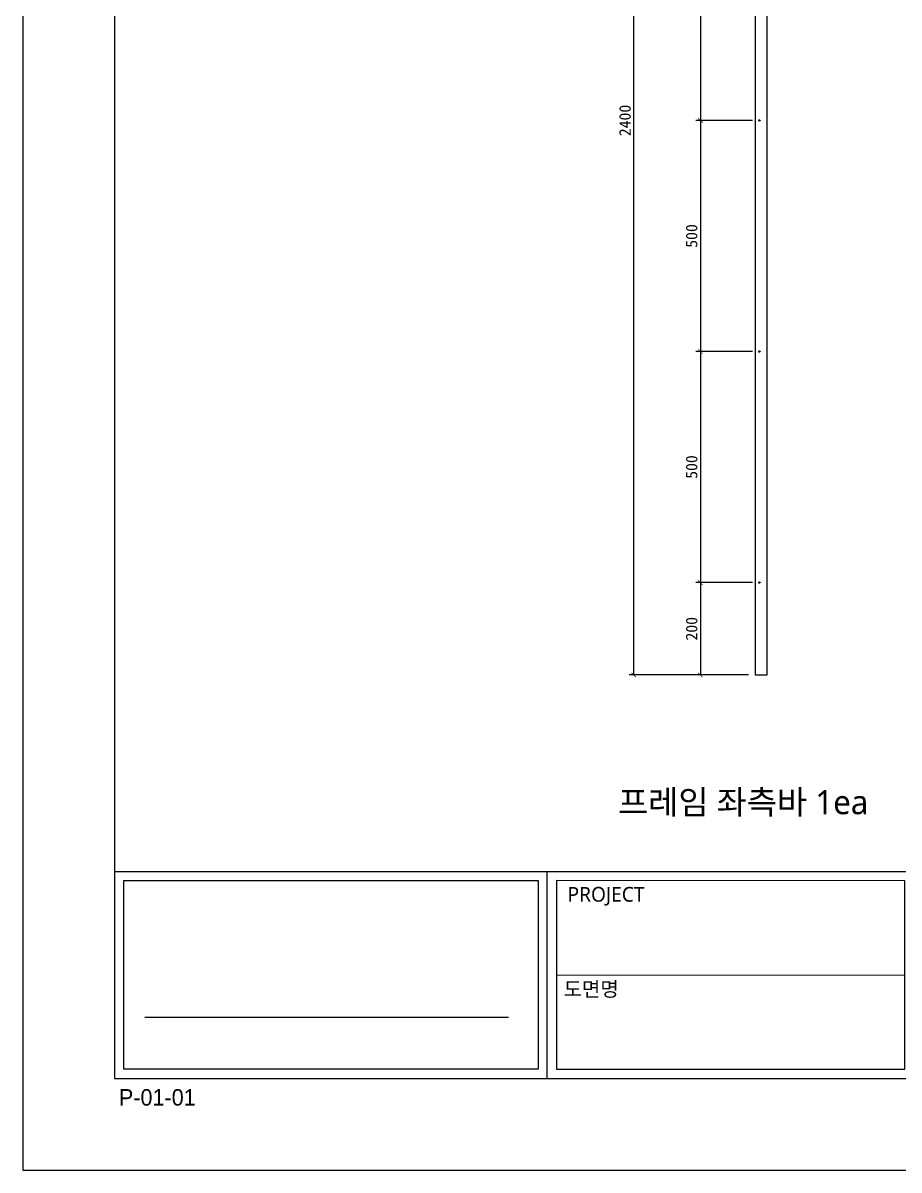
# Model space of a CAD drawing. Header units: millimetres. Extents: x -44117 to 256353, y -2095463 to 65325.
# Drawn here: x -32096 to -30200, y 40970 to 43453 of the extents above; entities that cross this region are included whole.
import ezdxf

# ---------------------------------------------------------------- set-up
doc = ezdxf.new("R2010")
doc.units = ezdxf.units.MM
doc.header["$LTSCALE"] = 10
doc.styles.add('고딕', font='')
doc.styles.get('고딕').set_extended_font_data('HYgtrE')
doc.dimstyles.new('ISO-25', dxfattribs={"dimtxt": 2.5, "dimasz": 2.5, "dimexe": 1, "dimexo": 1, "dimtad": 1, "dimtxsty": 'Standard', "dimblk": 'ARCHTICK', "dimcen": 2.5, "dimadec": 0, "dimazin": 0, "dimtfac": 1, "dimtmove": 0, "dimatfit": 3, "dimfxl": 0, "dimarcsym": 0})

# ---------------------------------------------------------------- blocks, each defined once
blk = doc.blocks.new('a4 1scale')
at = {"color": 8}
for p, q in [((-15144.83, -4477.05), (-14867.83, -4477.05)), ((-15097.66, -4499.61), (-15097.66, -4477.05)), ((-15096.66, -4488.33), (-15058.67, -4488.34)), ((-15141.53, -4492.95), (-15101.88, -4492.95))]:
    blk.add_line(p, q, dxfattribs=at)
for points in [[(-15154.83, -4509.61), (-14857.83, -4509.61), (-14857.83, -4299.61), (-15154.83, -4299.61)], [(-15144.83, -4499.61), (-14867.83, -4499.61), (-14867.83, -4309.61), (-15144.83, -4309.61)]]:
    blk.add_lwpolyline(points, close=True)
for points in [[(-15143.82, -4478.05), (-15098.66, -4478.05), (-15098.66, -4498.61), (-15143.83, -4498.61)], [(-15058.67, -4478.06), (-15096.66, -4478.05), (-15096.66, -4498.61), (-15058.66, -4498.62)]]:
    blk.add_lwpolyline(points, close=True, dxfattribs=at)
at = {"color": 8, "attachment_point": 1, "style": '고딕'}
for s, insert, char_height, width in [('{\\fMalgun Gothic|b0|i0|c129|p50;PROJECT}', (-15095.45, -4478.74), 1.6004, 37.4801), ('{\\fMalgun Gothic|b0|i0|c129|p50;도면명}', (-15095.89, -4489.07), 1.6004, 37.4801), ('{\\C8;P-01-01}', (-15144.37, -4500.78), 1.8004, 27.0059)]:
    blk.add_mtext(s, dxfattribs=dict(at, insert=insert, char_height=char_height, width=width))
blk = doc.blocks.new('_ArchTick')
at = {"color": 0, "linetype": 'ByBlock', "const_width": 0.15}
blk.add_lwpolyline([(-0.5, -0.5), (0.5, 0.5)], dxfattribs=at)
blk = doc.blocks.new('*D1372')
at = {"color": 0, "lineweight": -2}
for p, q in [((-30517.3, 43741.7), (-30640.2, 43741.7)), ((-30630.2, 43741.7), (-30630.2, 43241.7)), ((-30517.3, 43241.7), (-30640.2, 43241.7))]:
    blk.add_line(p, q, dxfattribs=at)
at = {"layer": 'Defpoints', "color": 0}
for p in [(-30502.3, 43741.7), (-30630.2, 43241.7), (-30502.3, 43241.7)]:
    blk.add_point(p, dxfattribs=at)
at = {"color": 0, "lineweight": -2, "xscale": 10, "yscale": 10, "zscale": 10}
for p, rotation in [((-30630.2, 43741.7), 90), ((-30630.2, 43241.7), 270)]:
    blk.add_blockref('_ArchTick', p, dxfattribs=dict(at, rotation=rotation))
at = {"color": 0, "insert": (-30649, 43491.7), "char_height": 25, "attachment_point": 5, "rotation": 90}
blk.add_mtext('500', dxfattribs=at)
blk = doc.blocks.new('*D1373')
at = {"color": 0, "lineweight": -2}
for p, q in [((-30517.3, 43241.7), (-30640.2, 43241.7)), ((-30630.2, 43241.7), (-30630.2, 42741.7)), ((-30517.3, 42741.7), (-30640.2, 42741.7))]:
    blk.add_line(p, q, dxfattribs=at)
at = {"layer": 'Defpoints', "color": 0}
for p in [(-30502.3, 43241.7), (-30630.2, 42741.7), (-30502.3, 42741.7)]:
    blk.add_point(p, dxfattribs=at)
at = {"color": 0, "lineweight": -2, "xscale": 10, "yscale": 10, "zscale": 10}
for p, rotation in [((-30630.2, 43241.7), 90), ((-30630.2, 42741.7), 270)]:
    blk.add_blockref('_ArchTick', p, dxfattribs=dict(at, rotation=rotation))
at = {"color": 0, "insert": (-30649, 42991.7), "char_height": 25, "attachment_point": 5, "rotation": 90}
blk.add_mtext('500', dxfattribs=at)
blk = doc.blocks.new('*D1374')
at = {"color": 0, "lineweight": -2}
for p, q in [((-30517.3, 42741.7), (-30640.2, 42741.7)), ((-30630.2, 42741.7), (-30630.2, 42241.7)), ((-30517.3, 42241.7), (-30640.2, 42241.7))]:
    blk.add_line(p, q, dxfattribs=at)
at = {"layer": 'Defpoints', "color": 0}
for p in [(-30502.3, 42741.7), (-30630.2, 42241.7), (-30502.3, 42241.7)]:
    blk.add_point(p, dxfattribs=at)
at = {"color": 0, "lineweight": -2, "xscale": 10, "yscale": 10, "zscale": 10}
for p, rotation in [((-30630.2, 42741.7), 90), ((-30630.2, 42241.7), 270)]:
    blk.add_blockref('_ArchTick', p, dxfattribs=dict(at, rotation=rotation))
at = {"color": 0, "insert": (-30649, 42491.7), "char_height": 25, "attachment_point": 5, "rotation": 90}
blk.add_mtext('500', dxfattribs=at)
blk = doc.blocks.new('*D1375')
at = {"color": 0, "lineweight": -2}
for p, q in [((-30517.3, 42241.7), (-30640.2, 42241.7)), ((-30630.2, 42241.7), (-30630.2, 42041.7)), ((-30526.3, 42041.7), (-30640.2, 42041.7))]:
    blk.add_line(p, q, dxfattribs=at)
at = {"layer": 'Defpoints', "color": 0}
for p in [(-30502.3, 42241.7), (-30630.2, 42041.7), (-30511.3, 42041.7)]:
    blk.add_point(p, dxfattribs=at)
at = {"color": 0, "lineweight": -2, "xscale": 10, "yscale": 10, "zscale": 10}
for p, rotation in [((-30630.2, 42241.7), 90), ((-30630.2, 42041.7), 270)]:
    blk.add_blockref('_ArchTick', p, dxfattribs=dict(at, rotation=rotation))
at = {"color": 0, "insert": (-30649, 42141.7), "char_height": 25, "attachment_point": 5, "rotation": 90}
blk.add_mtext('200', dxfattribs=at)
blk = doc.blocks.new('*D1376')
at = {"color": 0, "lineweight": -2}
for p, q in [((-30526.3, 44441.7), (-30784.3, 44441.7)), ((-30774.3, 42041.7), (-30774.3, 44441.7)), ((-30526.3, 42041.7), (-30784.3, 42041.7))]:
    blk.add_line(p, q, dxfattribs=at)
at = {"layer": 'Defpoints', "color": 0}
for p in [(-30774.3, 44441.7), (-30511.3, 44441.7), (-30511.3, 42041.7)]:
    blk.add_point(p, dxfattribs=at)
at = {"color": 0, "lineweight": -2, "xscale": 10, "yscale": 10, "zscale": 10}
for p, rotation in [((-30774.3, 44441.7), 90), ((-30774.3, 42041.7), 270)]:
    blk.add_blockref('_ArchTick', p, dxfattribs=dict(at, rotation=rotation))
at = {"color": 0, "insert": (-30793.1, 43241.7), "char_height": 25, "attachment_point": 5, "rotation": 90}
blk.add_mtext('2400', dxfattribs=at)

msp = doc.modelspace()

# ---------------------------------------------------------------- linework, layer by layer
for p, q in [((-30511.32946, 44441.67217), (-30511.32946, 42041.67217)), ((-30485.32946, 42041.67217), (-30485.32946, 44441.67217)), ((-30511.32946, 42041.67217), (-30485.32946, 42041.67217))]:
    msp.add_line(p, q)
for centre in [(-30502.32946, 43241.67217), (-30502.32946, 42741.67217), (-30502.32946, 42241.67217)]:
    msp.add_circle(centre, 1.5)

# ---------------------------------------------------------------- block references
at = {"color": 1, "xscale": 19.845, "yscale": 19.845, "zscale": 19.845}
msp.add_blockref('a4 1scale', (268651.6797, 130463.4467), dxfattribs=at)

# ---------------------------------------------------------------- texts
at = {"color": 142, "insert": (-30537.44847, 41763.64), "char_height": 52.004575, "width": 1506.5379465, "attachment_point": 5, "style": '고딕'}
msp.add_mtext('{\\fMalgun Gothic|b0|i0|c129|p50;프레임 좌측바 1ea}', dxfattribs=at)

# ---------------------------------------------------------------- dimensions: what is measured, and where the dimension line sits
for base, p1, p2, override, picture, middle in [((-30774.3026, 44441.67217), (-30511.32946, 42041.67217), (-30511.32946, 44441.67217), {"dimscale": 10, "dimasz": 1, "dimexo": 1.5}, '*D1376', (-30793.0526, 43241.67217)), ((-30630.21808, 43241.67217), (-30502.32946, 43741.67217), (-30502.32946, 43241.67217), {"dimscale": 10, "dimasz": 1, "dimexo": 1.5, "dimtmove": 1}, '*D1372', (-30648.96808, 43491.67217)), ((-30630.21808, 42741.67217), (-30502.32946, 43241.67217), (-30502.32946, 42741.67217), {"dimscale": 10, "dimasz": 1, "dimexo": 1.5, "dimtmove": 1}, '*D1373', (-30648.96808, 42991.67217)), ((-30630.21808, 42241.67217), (-30502.32946, 42741.67217), (-30502.32946, 42241.67217), {"dimscale": 10, "dimasz": 1, "dimexo": 1.5, "dimtmove": 1}, '*D1374', (-30648.96808, 42491.67217)), ((-30630.21808, 42041.67217), (-30502.32946, 42241.67217), (-30511.32946, 42041.67217), {"dimscale": 10, "dimasz": 1, "dimexo": 1.5, "dimtmove": 1}, '*D1375', (-30648.96808, 42141.67217))]:
    dim = msp.add_linear_dim(base=base, p1=p1, p2=p2, angle=90, dimstyle='ISO-25', override=override)
    dim.commit()
    dim.dimension.update_dxf_attribs({"geometry": picture, "text_midpoint": middle})

doc.saveas('drawing.dxf')
